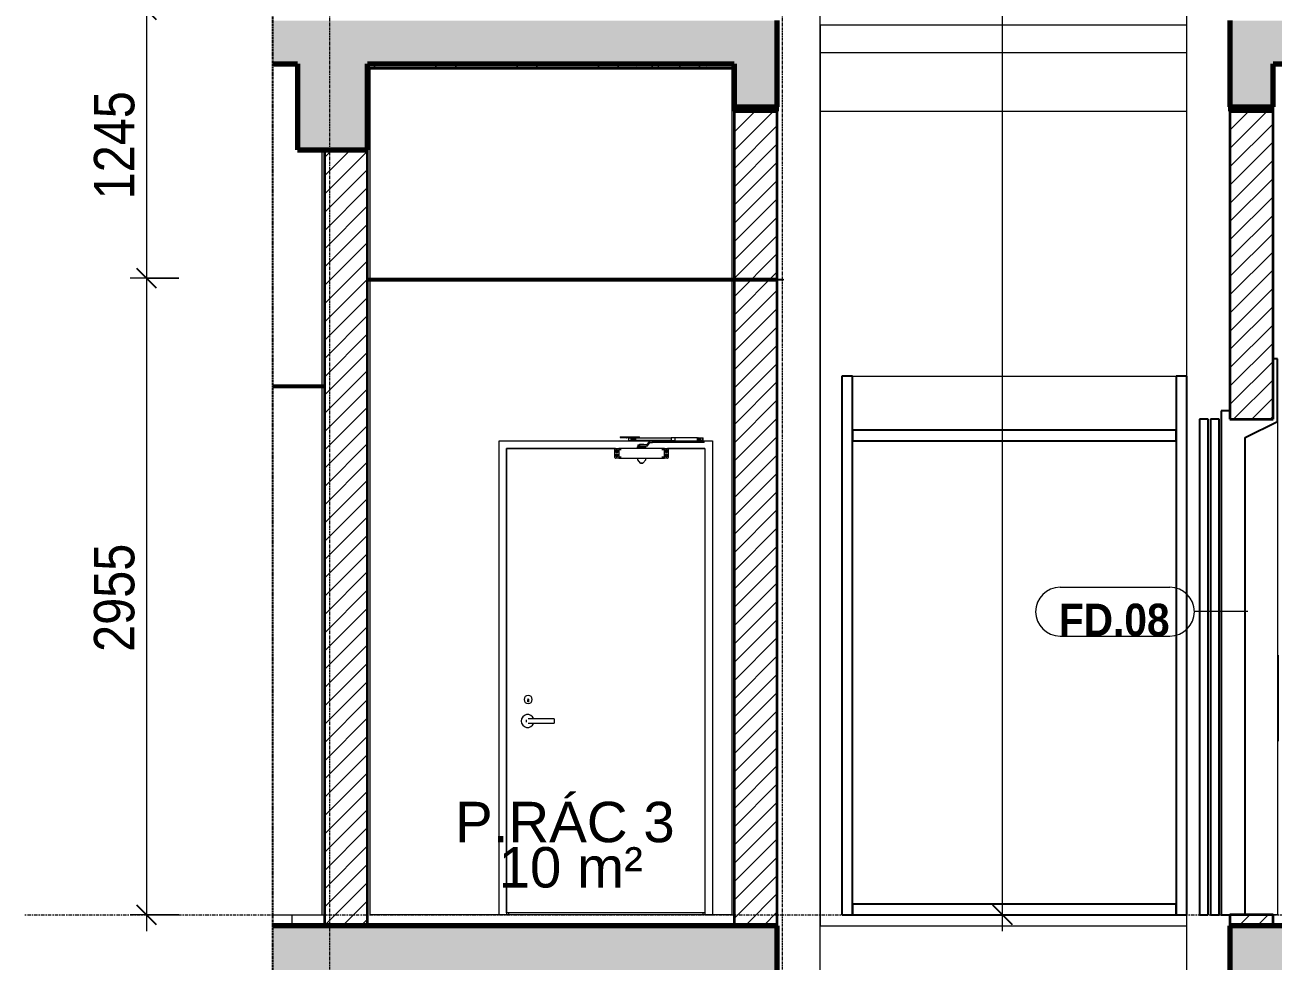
# Model space of a CAD drawing. Header units: millimetres. Extents: x -54951 to -22308, y -6558 to 34550.
# Drawn here: x -54951 to -49162, y -2214 to 2130 of the extents above; entities that cross this region are included whole.
import ezdxf

# ---------------------------------------------------------------- set-up
doc = ezdxf.new("R2010")
doc.units = ezdxf.units.MM
for name, pattern in [('Centre', [31.75, 6.35, -4.7625, 15.875, -4.7625]), ('Grid Line', [22.225, 12.7, -3.175, 3.175, -3.175]), ('Hidden', [7.14375, 4.7625, -2.38125])]:
    doc.linetypes.add(name, pattern=pattern)
for name, color, linetype, lineweight in [('0-1', 7, 'Continuous', 5), ('A-ANNO-DIMS', 211, 'Continuous', 9), ('A-ANNO-DIMS-75', 211, 'Continuous', 9), ('A-AREA-IDEN', 2, 'Continuous', 9), ('A-CLNG', 13, 'Continuous', 18), ('A-CLNG-2', 7, 'Continuous', 35), ('A-CLNG-PATT', 13, 'Continuous', 18), ('A-DETL-GENF', 92, 'Continuous', 18), ('A-DETL-GENF-1', 9, 'Continuous', 18), ('A-DETL-GENF-3', 92, 'Hidden', 25), ('A-DETL-WIDE', 214, 'Continuous', 70), ('A-DOOR', 31, 'Continuous', 18), ('A-DOOR-1', 31, 'Continuous', 25), ('A-DOOR-FRAM', 31, 'Continuous', 18), ('A-DOOR-IDEN', 31, 'Continuous', 9), ('A-FLOR-FNSH-1', 7, 'Continuous', 35), ('A-FLOR-LEVL-2', 51, 'Centre', 9), ('A-FLOR-PATT-1', 43, 'Continuous', 18), ('A-WALL', 113, 'Continuous', 18), ('A-WALL-1', 7, 'Continuous', 35), ('A-WALL-FNSH-1', 250, 'Continuous', 18), ('A-WALL-PATT', 111, 'Continuous', 18), ('S-BEAM-1', 253, 'Continuous', 5), ('S-BEAM-2', 10, 'Continuous', 50), ('S-BEAM-3', 250, 'Continuous', 18), ('S-COLS-1', 250, 'Continuous', 18), ('S-GRID-1', 1, 'Grid Line', 9)]:
    doc.layers.add(name, color=color, linetype=linetype, lineweight=lineweight)
doc.styles.add('Arial', font='arial.ttf', dxfattribs={"height": 187.5})
doc.styles.add('Arial_B', font='arialbd.ttf', dxfattribs={"width": 0.9, "height": 150})
doc.styles.add('UTM Avo', font='', dxfattribs={"width": 0.9, "height": 187.5})
doc.styles.get('UTM Avo').set_extended_font_data('UTM Avo')
doc.dimstyles.new('1_Dim_chi_tiet_2_5', dxfattribs={"dimscale": 304.8, "dimtxt": 187.368928, "dimasz": 0.295276, "dimexe": 0.246063, "dimexo": 0.0625, "dimgap": 0.024606, "dimtad": 1, "dimdec": 0, "dimrnd": 5, "dimzin": 0, "dimdsep": 46, "dimtxsty": 'UTM Avo', "dimblk1": 'OBLIQUE', "dimblk2": 'OBLIQUE', "dimsah": 1, "dimcen": 0.09, "dimdle": 0.246063, "dimazin": 0, "dimtfac": 1, "dimtdec": 4, "dimtix": 1, "dimtmove": 0, "dimatfit": 3, "dimfxl": 0.492126, "dimfxlon": 1, "dimtvp": 1, "dimtolj": 1, "dimtzin": 0, "dimarcsym": 2})
pattern_1 = [(50, (-48685.1, 15725), (546.553, -47.817), [57.15, -628.65]), (355, (-48685.1, 15725), (-105.728, 573.17), [45.72, -502.92]), (100.451, (-48639.57, 15721), (440.828, 525.35), [48.57, -534.27]), (46.184, (-48685.1, 15877.4), (813.237, -126.128), [85.725, -942.975]), (96.636, (-48617.35, 15866.9), (712.207, 742.283), [72.855, -801.405]), (351.184, (-48685.1, 15877.4), (712.215, 742.276), [68.58, -754.38]), (21, (-48608.9, 15839.3), (454.843, -306.796), [57.15, -628.65]), (326, (-48608.9, 15839.3), (185.406, 552.564), [45.72, -502.92]), (71.451, (-48571, 15813.73), (640.251, 245.764), [48.57, -534.27]), (37.5, (-48685.12, 15725), (9.2664, 253.665), [5.029, -491.795, 5.029, -505.511, -504.825]), (37.5, (-48685.12, 15725), (9.2664, 253.665), [-1007.364, 5.029, -499.796]), (7.5, (-48685.12, 15725), (200.4594, 300.5414), [5.029, -286.055, 5.029, -480.365, -192.405]), (7.5, (-48685.12, 15725), (200.4594, 300.5414), [-776.478, 5.029, -187.376]), (327.5, (-48855.04, 15725), (406.7728, -17.1864), [5.029, -185.471, 5.029, -589.331, -788.67]), (327.5, (-48855.04, 15725), (406.7728, -17.1864), [-784.86, 5.029, -783.641]), (317.5, (-48931.24, 15725), (444.388, 76.2803), [5.029, -242.621, 5.029, -389.687, -560.07]), (317.5, (-48931.24, 15725), (444.388, 76.2803), [-642.366, 5.029, -555.041]), (45, (-48685.12, 15725), (-188.5854, 188.5854), []), (45, (-48685.12, 16010.75), (-188.5854, 188.5854), [])]
pattern_2 = [(45, (-48685.12, 15725), (-42.4264, 42.4264), [])]
pattern_3 = [(0, (-48685.12, 15725), (609.6, 152.4), [25.146, -432.054, 25.146, -432.054, -2438.4]), (0, (-48685.12, 15725), (609.6, 152.4), [-914.4, 25.146, -889.254, 25.146, -432.054, -1066.8]), (0, (-48685.12, 15725), (609.6, 152.4), [-2286, 25.146, -279.654, 25.146, -736.854]), (120, (-48456.52, 15801.2), (-436.7823, 451.7291), [25.146, -432.054, 25.146, -2870.454]), (120, (-48456.52, 15801.2), (-436.7823, 451.7291), [-482.346, -432.054, 25.146, -889.254, -1524]), (120, (-48456.52, 15801.2), (-436.7823, 451.7291), [-1828.8, 25.146, -432.054, 25.146, -1041.654]), (120, (-48456.52, 15801.2), (-436.7823, 451.7291), [-2311.146, -279.654, 25.146, -736.854]), (240, (-48380.32, 16106), (-172.8177, -604.1291), [25.146, -432.054, 25.146, -432.054, -2438.4]), (240, (-48380.32, 16106), (-172.8177, -604.1291), [-914.4, 25.146, -889.254, 25.146, -432.054, -1066.8]), (240, (-48380.32, 16106), (-172.8177, -604.1291), [-2286, 25.146, -279.654, 25.146, -736.854])]

# ---------------------------------------------------------------- blocks, each defined once
blk = doc.blocks.new('NCV_TKTC_KET CAU_rvt-1-TKCS_THANG MÁY TM3 - MẶT CẮT')
at = {"layer": 'A-FLOR-PATT-1'}
h = blk.add_hatch(dxfattribs=at)
h.set_pattern_fill('FP_3', color=256, style=0, pattern_type=2)
h.set_pattern_definition(pattern_1)
h.paths.add_polyline_path([(-53296.8, 1930), (-51661.9, 1930), (-51661.9, 1950), (-53361.9, 1950), (-53361.9, 1930)])
h = blk.add_hatch(dxfattribs=at)
h.set_pattern_fill('FP_3', color=256, style=0, pattern_type=2)
h.set_pattern_definition(pattern_1)
h.paths.add_polyline_path([(-53296.8, 1930), (-51661.9, 1930), (-51661.9, 1950), (-53361.9, 1950), (-53361.9, 1930)])
at = {"layer": 'S-BEAM-1'}
for points in [[(-51461.9, 1730), (-51461.9, 1750), (-51661.9, 1750), (-51661.9, 1730)], [(-49161.9, 1730), (-49161.9, 1750), (-49361.9, 1750), (-49361.9, 1730)]]:
    blk.add_hatch(color=256, dxfattribs=at).paths.add_polyline_path(points)
at = {"layer": 'A-FLOR-FNSH-1'}
blk.add_line((-53361.9, 1930), (-51661.9, 1930), dxfattribs=at)
at = {"layer": 'S-BEAM-2'}
for p, q in [((-51661.9, 1750), (-51661.9, 1730)), ((-51461.9, 1730), (-51461.9, 1750)), ((-49361.9, 1750), (-49361.9, 1730)), ((-51661.9, 1730), (-51461.9, 1730)), ((-49361.9, 1730), (-49161.9, 1730))]:
    blk.add_line(p, q, dxfattribs=at)
at = {"layer": 'S-BEAM-3'}
for p, q in [((-51261.9, 2130), (-49561.9, 2130)), ((-51261.9, 2130), (-51261.9, 1730)), ((-49561.9, 1730), (-49561.9, 2130)), ((-51261.9, 1730), (-49561.9, 1730))]:
    blk.add_line(p, q, dxfattribs=at)
at = {"layer": 'S-COLS-1'}
for p, q in [((-51261.9, -2350), (-51261.9, 29350)), ((-49561.9, 500), (-49561.9, 2200)), ((-49561.9, -2350), (-49561.9, -2000))]:
    blk.add_line(p, q, dxfattribs=at)
blk = doc.blocks.new('Thang may HIEN - Dài x Rộng - 2000x2000-2402764-TKCS_THANG MÁY TM3 - MẶT CẮT')
at = {"layer": 'A-DOOR'}
for p, q in [((-51111.9, 500), (-49611.9, 500)), ((-49141.9, 290), (-49141.9, -2000)), ((-49137.9, -794.1), (-49141.9, -794.1)), ((-49137.9, -794.1), (-49137.9, -1194.1)), ((-49141.9, -1194.1), (-49137.9, -1194.1)), ((-49141.9, -2000), (-49161.9, -2000))]:
    blk.add_line(p, q, dxfattribs=at)
at = {"layer": 'A-DOOR-1'}
for p, q in [((-49161.9, 580), (-49161.9, 300)), ((-49141.9, 580), (-49161.9, 580)), ((-49141.9, 290), (-49141.9, 580)), ((-51111.9, 500), (-51161.9, 500)), ((-51161.9, 500), (-51161.9, -2000)), ((-51111.9, -2000), (-51111.9, 500)), ((-49561.9, 500), (-49611.9, 500)), ((-49611.9, 500), (-49611.9, -2000)), ((-49561.9, -2000), (-49561.9, 500)), ((-49462.3, 300), (-49502.3, 300)), ((-49502.3, 300), (-49502.3, -2000)), ((-49462.3, -2000), (-49462.3, 300)), ((-49412.3, 300), (-49452.3, 300)), ((-49452.3, 300), (-49452.3, -2000)), ((-49412.3, -2000), (-49412.3, 300)), ((-49361.9, 340), (-49401.9, 340)), ((-49401.9, 340), (-49401.9, -2000)), ((-49361.9, 300), (-49361.9, 340)), ((-49161.9, 300), (-49361.9, 300)), ((-49290.8, 215.6), (-49141.9, 290)), ((-49611.9, 250), (-51111.9, 250)), ((-51111.9, 250), (-51111.9, 200)), ((-49611.9, 200), (-49611.9, 250)), ((-51111.9, 200), (-49611.9, 200)), ((-49290.8, -2000), (-49290.8, 215.6)), ((-49611.9, -1950), (-51111.9, -1950)), ((-51111.9, -1950), (-51111.9, -2000)), ((-49611.9, -2000), (-49611.9, -1950)), ((-51161.9, -2000), (-51111.9, -2000)), ((-51111.9, -2000), (-49611.9, -2000)), ((-49611.9, -2000), (-49561.9, -2000)), ((-49502.3, -2000), (-49462.3, -2000)), ((-49452.3, -2000), (-49412.3, -2000)), ((-49401.9, -2000), (-49290.8, -2000))]:
    blk.add_line(p, q, dxfattribs=at)
blk = doc.blocks.new('FD_02 - FD_03 - FD_03-KY THUAT-900x2200mm-V5-TKCS_THANG MÁY TM3 - MẶT CẮT')
at = {"layer": 'A-DOOR'}
for p, q in [((-52190.8, 218.5), (-52190.8, 215.5)), ((-52190.8, 218.5), (-52190.3, 218.5)), ((-52190.8, 215.5), (-52190.3, 215.5)), ((-52190.3, 218.5), (-52171.1, 218.5)), ((-52190.3, 215.5), (-52171.1, 215.5)), ((-52171.1, 218.5), (-52170.8, 218.5)), ((-52171.1, 215.5), (-52170.8, 215.5)), ((-52170.7, 218.5), (-52165.5, 218.5)), ((-52170.7, 215.5), (-52165.5, 215.5)), ((-52165.5, 218.5), (-52164.4, 218.5)), ((-52165.5, 215.5), (-52164.4, 215.5)), ((-52164.4, 218.5), (-52147.9, 218.5)), ((-52164.4, 215.5), (-52147.9, 215.5)), ((-52160.8, 215.5), (-52160.8, 214.5)), ((-52158.8, 214.5), (-52160.8, 214.5)), ((-52160.8, 214.5), (-52158.8, 214.5)), ((-52152, 214.5), (-52158.8, 214.5)), ((-52152.3, 214.5), (-52152.3, 200.5)), ((-52152.2, 214.5), (-52152, 214.5)), ((-52152, 200.5), (-52152.3, 200.5)), ((-52152, 214.5), (-52140.5, 214.5)), ((-52140.5, 200.5), (-52152, 200.5)), ((-52151.8, 220.3), (-52151.8, 218.5)), ((-52150.8, 215.5), (-52150.8, 214.5)), ((-52147.9, 218.5), (-52143.6, 218.5)), ((-52147.9, 215.5), (-52143.6, 215.5)), ((-52145.8, 220.3), (-52145.8, 220.3)), ((-52145.8, 220.3), (-52145.8, 220.3)), ((-52143.6, 218.5), (-52127.1, 218.5)), ((-52143.6, 215.5), (-52127.1, 215.5)), ((-52140.8, 214.5), (-52140.8, 215.5)), ((-52140.5, 214.5), (-52134.8, 214.5)), ((-52140.5, 214.5), (-52140.5, 200.5)), ((-52134.8, 200.5), (-52140.5, 200.5)), ((-51953.8, 212.5), (-52140.2, 212.5)), ((-52140.2, 202.5), (-51953.8, 202.5)), ((-52139.8, 218.5), (-52139.8, 220.3)), ((-52139.3, 200.5), (-52139.3, 214.5)), ((-52132.8, 214.5), (-52134.8, 214.5)), ((-52130.8, 214.5), (-52132.8, 214.5)), ((-52132.8, 214.5), (-52130.8, 214.5)), ((-52130.8, 214.5), (-52130.8, 215.5)), ((-52128.6, 211.5), (-52121.7, 211.5)), ((-52121.7, 203.5), (-52128.6, 203.5)), ((-52127.1, 218.5), (-52126, 218.5)), ((-52127.1, 215.5), (-52126, 215.5)), ((-52126, 218.5), (-52120.8, 218.5)), ((-52126, 215.5), (-52120.8, 215.5)), ((-52121.7, 203.5), (-52121.7, 211.5)), ((-52120.7, 218.5), (-52120.4, 218.5)), ((-52120.7, 215.5), (-52120.4, 215.5)), ((-52120.4, 218.5), (-52101.2, 218.5)), ((-52120.4, 215.5), (-52101.2, 215.5)), ((-52108.6, 182), (-52108.6, 176)), ((-52108.6, 182), (-52100.1, 182)), ((-52100.1, 176), (-52108.6, 176)), ((-52101.2, 218.5), (-52100.8, 218.5)), ((-52101.2, 215.5), (-52100.8, 215.5)), ((-52101.2, 184), (-52093.8, 184)), ((-52101.2, 184), (-52101.2, 182)), ((-52101.2, 176), (-52101.2, 174)), ((-52097.5, 174), (-52101.2, 174)), ((-52100.8, 215.5), (-52100.8, 218.5)), ((-52069.7, 182), (-52100.1, 182)), ((-52100.1, 182), (-52100.1, 176)), ((-52100.1, 176), (-52069.7, 176)), ((-52100.1, 174), (-52100.1, 172)), ((-52093.8, 174), (-52097.5, 174)), ((-52093.8, 184), (-52083.8, 184)), ((-52093.8, 184), (-52093.8, 182)), ((-52093.8, 176), (-52093.8, 174)), ((-52088.8, 174), (-52093.8, 174)), ((-52083.8, 174), (-52088.8, 174)), ((-52083.8, 184), (-52081.1, 184)), ((-52083.8, 184), (-52083.8, 182)), ((-52083.8, 176), (-52083.8, 174)), ((-52082.4, 174), (-52083.8, 174)), ((-52082.4, 174), (-52083.3, 174)), ((-52083.3, 174), (-52082.4, 174)), ((-52081.1, 174), (-52082.4, 174)), ((-52082.1, 172), (-52082.1, 174)), ((-52081.1, 182), (-52081.1, 184)), ((-52081.1, 174), (-52081.1, 176)), ((-52059, 192.9), (-52064.8, 184.6)), ((-52059.9, 181.1), (-52054.1, 189.4)), ((-52049.2, 198), (-52049.2, 198)), ((-52040.8, 198), (-52049.2, 198)), ((-52049.2, 192), (-52040.8, 192)), ((-52040.8, 192), (-52040.8, 198)), ((-52040.8, 198), (-51805.3, 198)), ((-51805.3, 192), (-52040.8, 192)), ((-51936.4, 213.5), (-51953.8, 213.5)), ((-51953.8, 201.5), (-51936.4, 201.5)), ((-51831.7, 214.5), (-51936.4, 214.5)), ((-51936.4, 200.5), (-51831.7, 200.5)), ((-51830.9, 214), (-51824, 214)), ((-51830.9, 214), (-51830.9, 201)), ((-51830.9, 201.4), (-51830.9, 213.6)), ((-51830.9, 213.6), (-51830.9, 201.4)), ((-51824, 201), (-51830.9, 201)), ((-51824, 214), (-51816.9, 214)), ((-51816.9, 201), (-51824, 201)), ((-51818.3, 201), (-51818.3, 198)), ((-51817.1, 201.2), (-51817.1, 198)), ((-51816.9, 214), (-51804.8, 214)), ((-51816.9, 214), (-51816.9, 201)), ((-51804.8, 201), (-51816.9, 201)), ((-51808.5, 198), (-51808.5, 201)), ((-51807.3, 198), (-51807.3, 214)), ((-51805.3, 198), (-51800.8, 198)), ((-51805.3, 198), (-51805.3, 192)), ((-51800.8, 192), (-51805.3, 192)), ((-51804.8, 201), (-51804.8, 214)), ((-51800.8, 192), (-51800.8, 198)), ((-52212.1, 165), (-52716.9, 165)), ((-52716.9, -1990), (-52716.9, 165)), ((-52215.1, 123), (-52215.1, 162)), ((-52212.1, 165), (-52199.9, 165)), ((-52199.9, 120), (-52212.1, 120)), ((-52199.9, 165), (-52197.2, 165)), ((-52197.2, 120), (-52199.9, 120)), ((-51985.1, 165), (-52197.1, 165)), ((-52197.1, 165), (-52197.1, 164.7)), ((-52197.1, 164.7), (-52197.1, 156.1)), ((-52185.1, 159), (-52197.1, 159)), ((-52197.1, 156.1), (-52197.1, 154.3)), ((-52197.1, 154.3), (-52197.1, 130.7)), ((-52197.1, 130.7), (-52197.1, 128.9)), ((-52197.1, 128.9), (-52197.1, 120.3)), ((-52197.1, 126), (-52185.1, 126)), ((-52197.1, 120.3), (-52197.1, 120)), ((-52197.1, 120), (-51985.1, 120)), ((-52110.7, 172), (-52110.7, 165)), ((-52110.7, 172), (-52110, 172)), ((-52110.6, 120), (-52110.6, 112.4)), ((-52110, 172), (-52071.6, 172)), ((-52071.6, 165), (-52071.6, 172)), ((-52071.6, 112.4), (-52071.6, 120)), ((-51985.1, 159), (-51997.1, 159)), ((-51997.1, 126), (-51985.1, 126)), ((-51985.1, 164.7), (-51985.1, 165)), ((-51985.1, 156.1), (-51985.1, 164.7)), ((-51985.1, 154.3), (-51985.1, 156.1)), ((-51985.1, 130.7), (-51985.1, 154.3)), ((-51985.1, 128.9), (-51985.1, 130.7)), ((-51985.1, 120.3), (-51985.1, 128.9)), ((-51985.1, 120), (-51985.1, 120.3)), ((-51985, 165), (-51982.4, 165)), ((-51982.4, 120), (-51985, 120)), ((-51982.4, 165), (-51970.1, 165)), ((-51970.1, 120), (-51982.4, 120)), ((-51796.9, 165), (-51970.1, 165)), ((-51967.1, 162), (-51967.1, 123)), ((-51796.9, 165), (-51796.9, -1990)), ((-52110.4, 111.7), (-52097.4, 96.3)), ((-52091.1, 96), (-52091.1, 96)), ((-52091.1, 96), (-52091.1, 96)), ((-52084.9, 96.3), (-52071.9, 111.7)), ((-52617.9, -1011.7), (-52617.9, -1002.3)), ((-52616, -1011.7), (-52617.9, -1011.7)), ((-52616, -1002.3), (-52616, -1011.7)), ((-52496.9, -1090), (-52601.9, -1090)), ((-52496.9, -1090), (-52496.9, -1100)), ((-52601.9, -1110), (-52496.9, -1110)), ((-52496.9, -1100), (-52496.9, -1110)), ((-51796.9, -1990), (-52716.9, -1990))]:
    blk.add_line(p, q, dxfattribs=at)
at = {"layer": 'A-DOOR', "flags": 128}
for points in [[(-52121.7, 211.5), (-52120.7, 211), (-52119.9, 210.4), (-52119.3, 209.7), (-52118.8, 209), (-52118.5, 208.3), (-52118.4, 207.5)], [(-52118.4, 207.5), (-52118.5, 206.7), (-52118.8, 206), (-52119.3, 205.3), (-52119.9, 204.6), (-52120.7, 204), (-52121.7, 203.5)], [(-52212.1, 165), (-52212.8, 164.9), (-52213.4, 164.7), (-52214, 164.3), (-52214.5, 163.9), (-52214.8, 163.3), (-52215.1, 162.7), (-52215.1, 162)], [(-52215.1, 123), (-52215.1, 122.3), (-52214.8, 121.7), (-52214.5, 121.1), (-52214, 120.7), (-52213.4, 120.3), (-52212.8, 120.1), (-52212.1, 120)], [(-51967.1, 162), (-51967.2, 162.7), (-51967.4, 163.3), (-51967.8, 163.9), (-51968.3, 164.3), (-51968.8, 164.7), (-51969.5, 164.9), (-51970.1, 165)], [(-51970.1, 120), (-51969.5, 120.1), (-51968.8, 120.3), (-51968.3, 120.7), (-51967.8, 121.1), (-51967.4, 121.7), (-51967.2, 122.3), (-51967.1, 123)], [(-52110.4, 111.7), (-52110.4, 111.7), (-52110.4, 111.8), (-52110.4, 111.8), (-52110.5, 111.8), (-52110.5, 111.9), (-52110.5, 111.9), (-52110.5, 112), (-52110.5, 112), (-52110.6, 112), (-52110.6, 112.1), (-52110.6, 112.1), (-52110.6, 112.2), (-52110.6, 112.2), (-52110.6, 112.3), (-52110.6, 112.3), (-52110.6, 112.3), (-52110.6, 112.4), (-52110.6, 112.4)], [(-52096.7, 96), (-52096.7, 96), (-52096.8, 96), (-52096.8, 96), (-52096.8, 96), (-52096.9, 96), (-52096.9, 96), (-52097, 96), (-52097, 96), (-52097, 96.1), (-52097.1, 96.1), (-52097.1, 96.1), (-52097.1, 96.1), (-52097.2, 96.1), (-52097.2, 96.1), (-52097.2, 96.2), (-52097.2, 96.2), (-52097.3, 96.2), (-52097.3, 96.2), (-52097.3, 96.3), (-52097.4, 96.3), (-52097.4, 96.3), (-52097.4, 96.3)], [(-52091.1, 96), (-52091.3, 96), (-52091.6, 96), (-52091.8, 96), (-52092, 96), (-52092.2, 96), (-52092.5, 96), (-52092.7, 96), (-52092.9, 96), (-52093.1, 96), (-52093.3, 96), (-52093.5, 96), (-52093.7, 96), (-52093.9, 96), (-52094.1, 96), (-52094.3, 96), (-52094.5, 96), (-52094.6, 96), (-52094.8, 96), (-52095, 96), (-52095.1, 96), (-52095.3, 96), (-52095.4, 96), (-52095.6, 96), (-52095.7, 96), (-52095.8, 96), (-52095.9, 96), (-52096, 96), (-52096.1, 96), (-52096.2, 96), (-52096.3, 96), (-52096.4, 96), (-52096.5, 96), (-52096.5, 96), (-52096.6, 96), (-52096.6, 96), (-52096.7, 96), (-52096.7, 96), (-52096.7, 96), (-52096.7, 96)], [(-52096.7, 96), (-52096.7, 96), (-52096.7, 96), (-52096.7, 96), (-52096.6, 96), (-52096.6, 96), (-52096.5, 96), (-52096.5, 96), (-52096.4, 96), (-52096.3, 96), (-52096.3, 96), (-52096.2, 96), (-52096.1, 96), (-52096, 96), (-52095.8, 96), (-52095.7, 96), (-52095.6, 96), (-52095.5, 96), (-52095.3, 96), (-52095.2, 96), (-52095, 96), (-52094.8, 96), (-52094.7, 96), (-52094.5, 96), (-52094.3, 96), (-52094.1, 96), (-52093.9, 96), (-52093.8, 96), (-52093.6, 96), (-52093.4, 96), (-52093.1, 96), (-52092.9, 96), (-52092.7, 96), (-52092.5, 96), (-52092.3, 96), (-52092.1, 96), (-52091.9, 96), (-52091.6, 96), (-52091.4, 96), (-52091.2, 96), (-52091.1, 96)], [(-52091.1, 96), (-52090.9, 96), (-52090.7, 96), (-52090.5, 96), (-52090.2, 96), (-52090, 96), (-52089.8, 96), (-52089.6, 96), (-52089.4, 96), (-52089.2, 96), (-52089, 96), (-52088.8, 96), (-52088.6, 96), (-52088.4, 96), (-52088.2, 96), (-52088, 96), (-52087.8, 96), (-52087.6, 96), (-52087.5, 96), (-52087.3, 96), (-52087.1, 96), (-52087, 96), (-52086.8, 96), (-52086.7, 96), (-52086.6, 96), (-52086.4, 96), (-52086.3, 96), (-52086.2, 96), (-52086.1, 96), (-52086, 96), (-52085.9, 96), (-52085.9, 96), (-52085.8, 96), (-52085.7, 96), (-52085.7, 96), (-52085.6, 96), (-52085.6, 96), (-52085.6, 96), (-52085.6, 96), (-52085.6, 96)], [(-52085.6, 96), (-52085.6, 96), (-52085.6, 96), (-52085.6, 96), (-52085.6, 96), (-52085.7, 96), (-52085.7, 96), (-52085.8, 96), (-52085.8, 96), (-52085.9, 96), (-52086, 96), (-52086.1, 96), (-52086.2, 96), (-52086.3, 96), (-52086.4, 96), (-52086.5, 96), (-52086.7, 96), (-52086.8, 96), (-52086.9, 96), (-52087.1, 96), (-52087.2, 96), (-52087.4, 96), (-52087.6, 96), (-52087.7, 96), (-52087.9, 96), (-52088.1, 96), (-52088.3, 96), (-52088.5, 96), (-52088.7, 96), (-52088.9, 96), (-52089.1, 96), (-52089.3, 96), (-52089.5, 96), (-52089.7, 96), (-52090, 96), (-52090.2, 96), (-52090.4, 96), (-52090.6, 96), (-52090.8, 96), (-52091.1, 96), (-52091.1, 96)], [(-52084.9, 96.3), (-52084.9, 96.3), (-52084.9, 96.3), (-52084.9, 96.2), (-52085, 96.2), (-52085, 96.2), (-52085, 96.2), (-52085, 96.2), (-52085.1, 96.1), (-52085.1, 96.1), (-52085.1, 96.1), (-52085.2, 96.1), (-52085.2, 96.1), (-52085.2, 96.1), (-52085.3, 96), (-52085.3, 96), (-52085.3, 96), (-52085.4, 96), (-52085.4, 96), (-52085.5, 96), (-52085.5, 96), (-52085.5, 96), (-52085.6, 96)], [(-52071.6, 112.4), (-52071.6, 112.4), (-52071.6, 112.3), (-52071.6, 112.3), (-52071.6, 112.2), (-52071.6, 112.2), (-52071.7, 112.1), (-52071.7, 112.1), (-52071.7, 112.1), (-52071.7, 112), (-52071.7, 112), (-52071.7, 111.9), (-52071.8, 111.9), (-52071.8, 111.9), (-52071.8, 111.8), (-52071.8, 111.8), (-52071.8, 111.7), (-52071.9, 111.7), (-52071.9, 111.7)], [(-52601.9, -1090), (-52602.5, -1090), (-52603.1, -1090), (-52603.7, -1090), (-52604.3, -1090), (-52604.9, -1090), (-52605.5, -1090), (-52606.1, -1090), (-52606.7, -1090), (-52607.2, -1090), (-52607.8, -1090), (-52608.3, -1090), (-52608.9, -1090), (-52609.4, -1090), (-52609.9, -1090), (-52610.4, -1090), (-52610.9, -1090), (-52611.4, -1090), (-52611.8, -1090), (-52612.3, -1090), (-52612.7, -1090), (-52613.1, -1090), (-52613.5, -1090), (-52613.9, -1090), (-52614.2, -1090), (-52614.6, -1090), (-52614.9, -1090), (-52615.2, -1090), (-52615.4, -1090), (-52615.7, -1090), (-52615.9, -1090), (-52616.1, -1090), (-52616.3, -1090), (-52616.5, -1090), (-52616.6, -1090), (-52616.7, -1090), (-52616.8, -1090), (-52616.9, -1090), (-52616.9, -1090), (-52616.9, -1090)], [(-52616.9, -1110), (-52616.9, -1110), (-52616.9, -1110), (-52616.8, -1110), (-52616.7, -1110), (-52616.6, -1110), (-52616.5, -1110), (-52616.4, -1110), (-52616.2, -1110), (-52616, -1110), (-52615.8, -1110), (-52615.5, -1110), (-52615.2, -1110), (-52615, -1110), (-52614.6, -1110), (-52614.3, -1110), (-52614, -1110), (-52613.6, -1110), (-52613.2, -1110), (-52612.8, -1110), (-52612.4, -1110), (-52611.9, -1110), (-52611.5, -1110), (-52611, -1110), (-52610.5, -1110), (-52610, -1110), (-52609.5, -1110), (-52609, -1110), (-52608.5, -1110), (-52607.9, -1110), (-52607.4, -1110), (-52606.8, -1110), (-52606.2, -1110), (-52605.7, -1110), (-52605.1, -1110), (-52604.5, -1110), (-52603.9, -1110), (-52603.3, -1110), (-52602.7, -1110), (-52602.1, -1110), (-52601.9, -1110)]]:
    blk.add_lwpolyline(points, dxfattribs=at)
at = {"layer": 'A-DOOR'}
for centre, radius, start, end in [((-52206.1, 152), 3.5, 0, 180), ((-52206.1, 152), 3.5, 180, 0), ((-52206.1, 133), 3.5, 0, 180), ((-52206.1, 133), 3.5, 180, 0), ((-51976.1, 152), 3.5, 0, 180), ((-51976.1, 152), 3.5, 180, 0), ((-51976.1, 133), 3.5, 0, 180), ((-51976.1, 133), 3.5, 180, 0), ((-52616.9, -1000), 19, 360, 180), ((-52616.9, -1000), 19, 180, 360), ((-52616.9, -1000), 2.5, 292.99178, 246.57936), ((-52619.4, -1100), 30, 19.63434, 180), ((-52616.9, -1100), 10, 150, 180), ((-52619.4, -1100), 30, 180, 340.43675), ((-52616.9, -1100), 10, 180, 210)]:
    blk.add_arc(centre, radius, start, end, dxfattribs=at)
for centre, major_axis, ratio, start_param, end_param in [((-52132.6, 207.5), (0, 2.5), 0.965835, 4.712389, 7.853982), ((-52132.6, 207.5), (0, 2.5), 0.965835, 1.570796, 4.712389), ((-52134.8, 207.5), (0, 7), 0.965835, 4.712389, 6.283185), ((-52134.8, 207.5), (0, 7), 0.965835, 3.141593, 4.712389), ((-52133.1, 207.5), (0, 2.5), 0.965835, 0.261799, 0.523599), ((-52133.1, 207.5), (0, 2.5), 0.965835, 0.261799, 0.523599), ((-52133.1, 207.5), (0, 2.5), 0.965835, 2.617994, 2.879793), ((-52133.1, 207.5), (0, 2.5), 0.965835, 2.617994, 2.879793), ((-52135.2, 207.5), (0, 2.5), 0.965835, 4.712389, 5.759587), ((-52135.2, 207.5), (0, 2.5), 0.965835, 3.665191, 4.712389), ((-52134.7, 207.5), (0, 2.5), 0.965835, 4.712389, 5.759587), ((-52134.7, 207.5), (0, 2.5), 0.965835, 4.712389, 5.759587), ((-52134.7, 207.5), (0, 2.5), 0.965835, 3.665191, 4.712389), ((-52134.7, 207.5), (0, 2.5), 0.965835, 3.665191, 4.712389), ((-52133.1, 207.5), (0, 2.5), 0.965835, 4.712389, 6.283185), ((-52133.1, 207.5), (0, 2.5), 0.965835, 4.712389, 6.283185), ((-52133.1, 207.5), (0, 2.5), 0.965835, 3.141593, 4.712389), ((-52133.1, 207.5), (0, 2.5), 0.965835, 3.141593, 4.712389), ((-52069.7, 188), (0, 6), 1, 3.141593, 4.101524), ((-52069.7, 188), (0, 12), 1, 3.141593, 4.101524), ((-52049.2, 186), (0, 12), 1, 0, 0.959931), ((-52049.2, 186), (0, 6), 1, 0, 0.959931), ((-51953.8, 207.5), (0, 6), 0.259156, 4.712389, 6.806784), ((-51953.8, 207.5), (0, 6), 0.259156, 2.617994, 4.712389), ((-51953.8, 207.5), (0, 5), 0.259156, 4.712389, 6.283185), ((-51953.8, 207.5), (0, 5), 0.259156, 3.141593, 4.712389), ((-51936.4, 207.5), (0, 7), 0.259156, 4.712389, 6.806784), ((-51936.4, 207.5), (0, 7), 0.259156, 2.617994, 4.712389), ((-51936.4, 207.5), (0, 6), 0.259156, 4.712389, 6.283185), ((-51936.4, 207.5), (0, 6), 0.259156, 3.141593, 4.712389), ((-51831.7, 207.5), (0, 7), 0.259156, 5.776005, 6.283185), ((-51831.7, 207.5), (0, 7), 0.259156, 3.141593, 3.648773), ((-51822.7, 207.5), (0, 6.79), 0.965835, 0.291061, 1.570796), ((-51822.7, 207.5), (0, 6.79), 0.965835, 1.570796, 2.850532), ((-51822.2, 207.5), (0, 6.79), 0.965835, 0.291061, 1.570796), ((-51822.2, 207.5), (0, 6.79), 0.965835, 1.570796, 2.850532), ((-51823.3, 207.5), (0, 2.5), 0.965835, 1.308997, 1.570796), ((-51823.4, 207.5), (0, 2.5), 0.965835, 1.308997, 1.570796), ((-51823.3, 207.5), (0, 2.5), 0.965835, 1.570796, 1.832596), ((-51823.4, 207.5), (0, 2.5), 0.965835, 1.570796, 1.832596), ((-51822.8, 207.5), (0, 2.5), 0.965835, 4.712389, 7.853982), ((-51822.8, 207.5), (0, 2.5), 0.965835, 1.570796, 4.712389), ((-51825.7, 207.5), (0, 2.5), 0.965835, 4.712389, 5.759587), ((-51825.7, 207.5), (0, 2.5), 0.965835, 3.665191, 4.712389), ((-51825.2, 207.5), (0, 2.5), 0.965835, 4.712389, 5.759587), ((-51825.1, 207.5), (0, 2.5), 0.965835, 4.712389, 5.759587), ((-51825.2, 207.5), (0, 2.5), 0.965835, 3.665191, 4.712389), ((-51825.1, 207.5), (0, 2.5), 0.965835, 3.665191, 4.712389), ((-51823.4, 207.5), (0, 2.5), 0.965835, 4.712389, 6.283185), ((-51823.4, 207.5), (0, 2.5), 0.965835, 3.141593, 4.712389), ((-51823.3, 207.5), (0, 2.5), 0.965835, 4.712389, 6.283185), ((-51823.3, 207.5), (0, 2.5), 0.965835, 3.141593, 4.712389)]:
    blk.add_ellipse(centre, major_axis=major_axis, ratio=ratio, start_param=start_param, end_param=end_param, dxfattribs=at)
for points, knots in [([(-51832, 207.5), (-51832, 207.8), (-51831.9, 208.2), (-51831.9, 208.7), (-51831.9, 209), (-51831.8, 209.4), (-51831.7, 209.8), (-51831.7, 210), (-51831.6, 210.3), (-51831.6, 210.4), (-51831.5, 210.6), (-51831.5, 210.8), (-51831.4, 211.1), (-51831.3, 211.3), (-51831.3, 211.5), (-51831.2, 211.7), (-51831.2, 211.8), (-51831.1, 212), (-51831.1, 212.3), (-51831, 212.5), (-51830.9, 212.8), (-51830.9, 213.2), (-51830.9, 213.5), (-51830.9, 213.6)], [0, 0, 0, 0, 0.1, 0.15, 0.2, 0.25, 0.3, 0.35, 0.375, 0.4, 0.425, 0.45, 0.5, 0.55, 0.575, 0.6, 0.625, 0.65, 0.7, 0.75, 0.8, 0.9, 1, 1, 1, 1]), ([(-51830.9, 201.4), (-51830.9, 201.5), (-51830.9, 201.8), (-51830.9, 202.2), (-51831, 202.5), (-51831.1, 202.7), (-51831.1, 203), (-51831.2, 203.2), (-51831.2, 203.3), (-51831.3, 203.5), (-51831.3, 203.7), (-51831.4, 203.9), (-51831.5, 204.2), (-51831.5, 204.4), (-51831.6, 204.6), (-51831.6, 204.7), (-51831.7, 205), (-51831.7, 205.2), (-51831.8, 205.6), (-51831.9, 206), (-51831.9, 206.3), (-51831.9, 206.8), (-51832, 207.2), (-51832, 207.5)], [0, 0, 0, 0, 0.1, 0.2, 0.25, 0.3, 0.35, 0.375, 0.4, 0.425, 0.45, 0.5, 0.55, 0.575, 0.6, 0.625, 0.65, 0.7, 0.75, 0.8, 0.85, 0.9, 1, 1, 1, 1]), ([(-52212.5, 152), (-52212.5, 153.2), (-52212, 155), (-52210.5, 156.9), (-52209, 157.9), (-52207.3, 158.5), (-52205.5, 158.7), (-52203.8, 158.4), (-52202.1, 157.6), (-52200.8, 156.4), (-52200.1, 155.4), (-52199.9, 154.9)], [0, 0, 0, 0, 0.2, 0.3, 0.4, 0.5, 0.6, 0.7, 0.8, 0.9, 1, 1, 1, 1]), ([(-52199.9, 149.1), (-52200.4, 148), (-52201.6, 146.7), (-52203.8, 145.6), (-52205.5, 145.3), (-52207.3, 145.5), (-52209, 146.1), (-52210.5, 147.1), (-52211.6, 148.5), (-52212.3, 150.2), (-52212.5, 151.4), (-52212.5, 152)], [0, 0, 0, 0, 0.2, 0.3, 0.4, 0.5, 0.6, 0.7, 0.8, 0.9, 1, 1, 1, 1]), ([(-52212.5, 133), (-52212.5, 134.2), (-52212, 136), (-52210.5, 137.9), (-52209, 138.9), (-52207.3, 139.5), (-52205.5, 139.7), (-52203.8, 139.4), (-52202.1, 138.6), (-52200.8, 137.4), (-52200.1, 136.4), (-52199.9, 135.9)], [0, 0, 0, 0, 0.2, 0.3, 0.4, 0.5, 0.6, 0.7, 0.8, 0.9, 1, 1, 1, 1]), ([(-52199.9, 130.1), (-52200.4, 129), (-52201.6, 127.7), (-52203.8, 126.6), (-52205.5, 126.3), (-52207.3, 126.5), (-52209, 127.1), (-52210.5, 128.1), (-52211.6, 129.5), (-52212.3, 131.2), (-52212.5, 132.4), (-52212.5, 133)], [0, 0, 0, 0, 0.2, 0.3, 0.4, 0.5, 0.6, 0.7, 0.8, 0.9, 1, 1, 1, 1]), ([(-51982.4, 154.9), (-51981.9, 156), (-51980.7, 157.3), (-51978.5, 158.4), (-51976.7, 158.7), (-51974.9, 158.5), (-51973.2, 157.9), (-51971.8, 156.9), (-51970.6, 155.5), (-51969.9, 153.8), (-51969.8, 152.6), (-51969.8, 152)], [0, 0, 0, 0, 0.2, 0.3, 0.4, 0.5, 0.6, 0.7, 0.8, 0.9, 1, 1, 1, 1]), ([(-51969.8, 152), (-51969.8, 150.8), (-51970.3, 149), (-51971.8, 147.1), (-51973.2, 146.1), (-51974.9, 145.5), (-51976.7, 145.3), (-51978.5, 145.6), (-51980.1, 146.4), (-51981.5, 147.6), (-51982.1, 148.6), (-51982.4, 149.1)], [0, 0, 0, 0, 0.2, 0.3, 0.4, 0.5, 0.6, 0.7, 0.8, 0.9, 1, 1, 1, 1]), ([(-51982.4, 135.9), (-51981.9, 137), (-51980.7, 138.3), (-51978.5, 139.4), (-51976.7, 139.7), (-51974.9, 139.5), (-51973.2, 138.9), (-51971.8, 137.9), (-51970.6, 136.5), (-51969.9, 134.8), (-51969.8, 133.6), (-51969.8, 133)], [0, 0, 0, 0, 0.2, 0.3, 0.4, 0.5, 0.6, 0.7, 0.8, 0.9, 1, 1, 1, 1]), ([(-51969.8, 133), (-51969.8, 131.8), (-51970.3, 130), (-51971.8, 128.1), (-51973.2, 127.1), (-51974.9, 126.5), (-51976.7, 126.3), (-51978.5, 126.6), (-51980.1, 127.4), (-51981.5, 128.6), (-51982.1, 129.6), (-51982.4, 130.1)], [0, 0, 0, 0, 0.2, 0.3, 0.4, 0.5, 0.6, 0.7, 0.8, 0.9, 1, 1, 1, 1])]:
    blk.add_open_spline(points, degree=3, knots=knots, dxfattribs=at)
for points in [[(-52199.9, 154.9), (-52199.6, 154.4), (-52199.3, 153.5), (-52199.2, 152.5), (-52199.2, 152)], [(-52199.2, 152), (-52199.2, 151.5), (-52199.3, 150.5), (-52199.6, 149.6), (-52199.9, 149.1)], [(-52199.9, 135.9), (-52199.6, 135.4), (-52199.3, 134.5), (-52199.2, 133.5), (-52199.2, 133)], [(-52199.2, 133), (-52199.2, 132.5), (-52199.3, 131.5), (-52199.6, 130.6), (-52199.9, 130.1)], [(-51983.1, 152), (-51983.1, 152.5), (-51983, 153.5), (-51982.6, 154.4), (-51982.4, 154.9)], [(-51982.4, 149.1), (-51982.6, 149.6), (-51983, 150.5), (-51983.1, 151.5), (-51983.1, 152)], [(-51983.1, 133), (-51983.1, 133.5), (-51983, 134.5), (-51982.6, 135.4), (-51982.4, 135.9)], [(-51982.4, 130.1), (-51982.6, 130.6), (-51983, 131.5), (-51983.1, 132.5), (-51983.1, 133)]]:
    blk.add_open_spline(points, degree=3, dxfattribs=at)
at = {"layer": 'A-DOOR-FRAM'}
for p, q in [((-52716.9, 165), (-52716.9, -2000)), ((-52716.9, 165), (-52212.1, 165)), ((-51970.1, 165), (-51796.9, 165)), ((-51796.9, 165), (-51796.9, -2000)), ((-52716.9, -2000), (-52751.9, -2000)), ((-52706.9, -2000), (-52706.9, -1990)), ((-51806.9, -1990), (-51806.9, -2000)), ((-51796.9, -2000), (-51761.9, -2000))]:
    blk.add_line(p, q, dxfattribs=at)
blk = doc.blocks.new('BORDER VIEW - BORDER VIEW-3767922-TKCS_THANG MÁY TM3 - MẶT CẮT')
at = {"layer": 'A-DETL-GENF-3'}
blk.add_line((-53801.9, -4350), (-53801.9, 33879.3), dxfattribs=at)
blk = doc.blocks.new('STN_Door Tag - STN_Door Tag-1788670-TKCS_THANG MÁY TM3 - MẶT CẮT')
at = {"layer": 'A-DOOR-IDEN'}
for p, q in [((-46635.1, 30822.2), (-46125.1, 30822.2)), ((-46635.1, 30595.8), (-46125.1, 30595.8))]:
    blk.add_line(p, q, dxfattribs=at)
for centre, start, end in [((-46635.1, 30709), 90, 270), ((-46125.1, 30709), 270, 90)]:
    blk.add_arc(centre, 113.2, start, end, dxfattribs=at)
blk = doc.blocks.new('DIMBLOCK14-TKCS_THANG MÁY TM3 - MẶT CẮT')
at = {"layer": 'A-ANNO-DIMS-75'}
for p, q in [((-50567.4, 26000), (-50342.4, 26000)), ((-50417.4, 26000), (-50567.4, 26000)), ((-50417.4, -2075), (-50417.4, 26000)), ((-50567.4, -2000), (-50342.4, -2000)), ((-50417.4, -2000), (-50567.4, -2000))]:
    blk.add_line(p, q, dxfattribs=at)
at = {"layer": 'A-ANNO-DIMS-75', "lineweight": 25}
for p, q in [((-50417.4, 26000), (-50462.4, 26045)), ((-50417.4, 26000), (-50372.4, 25955)), ((-50417.4, -2000), (-50462.4, -1955)), ((-50417.4, -2000), (-50372.4, -2045))]:
    blk.add_line(p, q, dxfattribs=at)
at = {"layer": 'A-ANNO-DIMS-75', "color": 0, "char_height": 187.5, "attachment_point": 1, "rotation": 90, "line_spacing_factor": 1.110334, "style": 'UTM Avo'}
for s, insert, width in [('HÀNH TRÌNH THANG MÁY', (-50299, 10619), 3314.348), ('28000', (-50661, 11679), 770.294)]:
    blk.add_mtext(s, dxfattribs=dict(at, insert=insert, width=width))
blk = doc.blocks.new('_Oblique')
at = {"color": 0, "linetype": 'ByBlock', "lineweight": -2}
blk.add_line((-0.5, -0.5), (0.5, 0.5), dxfattribs=at)
blk = doc.blocks.new('DIMBLOCK29-TKCS_THANG MÁY TM3 - MẶT CẮT')
at = {"layer": 'A-ANNO-DIMS-75'}
for p, q in [((-54237.6, 2200), (-54462.6, 2200)), ((-54387.6, 2200), (-54387.6, 955)), ((-54387.6, 2200), (-54237.6, 2200)), ((-54237.6, 955), (-54462.6, 955)), ((-54387.6, 955), (-54237.6, 955))]:
    blk.add_line(p, q, dxfattribs=at)
at = {"layer": 'A-ANNO-DIMS-75', "lineweight": 25}
for p, q in [((-54387.6, 2200), (-54432.6, 2245)), ((-54387.6, 2200), (-54342.6, 2155)), ((-54387.6, 955), (-54432.6, 1000)), ((-54387.6, 955), (-54342.6, 910))]:
    blk.add_line(p, q, dxfattribs=at)
at = {"layer": 'A-ANNO-DIMS-75', "color": 0, "insert": (-54631.2, 1320.7), "char_height": 187.5, "width": 616.236, "attachment_point": 1, "rotation": 90, "line_spacing_factor": 1.110334, "style": 'UTM Avo'}
blk.add_mtext('1245', dxfattribs=at)
blk = doc.blocks.new('DIMBLOCK30-TKCS_THANG MÁY TM3 - MẶT CẮT')
at = {"layer": 'A-ANNO-DIMS-75', "lineweight": 25}
for p, q in [((-54387.6, 955), (-54432.6, 1000)), ((-54387.6, 955), (-54342.6, 910)), ((-54387.6, -2000), (-54432.6, -1955)), ((-54387.6, -2000), (-54342.6, -2045))]:
    blk.add_line(p, q, dxfattribs=at)
at = {"layer": 'A-ANNO-DIMS-75'}
for p, q in [((-54237.6, 955), (-54462.6, 955)), ((-54387.6, 955), (-54387.6, -2075)), ((-54387.6, 955), (-54237.6, 955)), ((-54237.6, -2000), (-54462.6, -2000)), ((-54387.6, -2000), (-54237.6, -2000))]:
    blk.add_line(p, q, dxfattribs=at)
at = {"layer": 'A-ANNO-DIMS-75', "color": 0, "insert": (-54631.2, -779.3), "char_height": 187.5, "width": 616.236, "attachment_point": 1, "rotation": 90, "line_spacing_factor": 1.110334, "style": 'UTM Avo'}
blk.add_mtext('2955', dxfattribs=at)

msp = doc.modelspace()

# ---------------------------------------------------------------- hatches: boundary and pattern name
at = {"layer": 'A-CLNG-PATT'}
h = msp.add_hatch(dxfattribs=at)
h.set_pattern_fill('FP_11', color=256, style=0, pattern_type=2)
h.set_pattern_definition(pattern_3)
h.paths.add_polyline_path([(-53361.9, 945), (-51461.9, 945), (-51461.9, 950), (-53361.9, 950)])
h = msp.add_hatch(dxfattribs=at)
h.set_pattern_fill('FP_11', color=256, style=0, pattern_type=2)
h.set_pattern_definition(pattern_3)
h.paths.add_polyline_path([(-53561.9, 450), (-53561.9, 455), (-53801.9, 455), (-53801.9, 450)])
at = {"layer": 'A-DETL-GENF-1'}
h = msp.add_hatch(dxfattribs=at)
h.set_pattern_fill('FP_3', color=256, style=0, pattern_type=2)
h.set_pattern_definition(pattern_1)
h.paths.add_polyline_path([(-51661.9, -3850), (-51461.9, -3850), (-51461.9, -2050), (-53801.9, -2050), (-53801.9, -2350), (-53733.3, -2350), (-53733.3, -2750), (-53336.9, -2750), (-53336.9, -2350), (-51661.9, -2350)])
h.paths.add_polyline_path([(-49161.9, -3850), (-49161.9, -2350), (-44536.9, -2350), (-44536.9, -2750), (-44136.9, -2750), (-44136.9, -2350), (-43873.9, -2350), (-43873.9, -2050), (-49361.9, -2050), (-49361.9, -3850)])
h.paths.add_polyline_path([(-44536.9, 1550), (-44235.3, 1550), (-44235.3, 1950), (-43873.9, 1950), (-43873.9, 2150), (-49361.9, 2150), (-49361.9, 1750), (-49161.9, 1750), (-49161.9, 1950), (-46036.9, 1950), (-46036.9, 1750), (-45836.9, 1750), (-45836.9, 1950), (-44536.9, 1950)])
h.paths.add_polyline_path([(-53686.9, 1550), (-53361.9, 1550), (-53361.9, 1950), (-51661.9, 1950), (-51661.9, 1750), (-51461.9, 1750), (-51461.9, 2150), (-53801.9, 2150), (-53801.9, 1950), (-53686.9, 1950)])
at = {"layer": 'A-WALL-PATT'}
h = msp.add_hatch(dxfattribs=at)
h.set_pattern_fill('FP_1', color=256, style=0, pattern_type=2)
h.set_pattern_definition(pattern_2)
h.paths.add_polyline_path([(-51461.9, -2050), (-51461.9, 1750), (-51661.9, 1750), (-51661.9, -2050)])
h = msp.add_hatch(dxfattribs=at)
h.set_pattern_fill('FP_1', color=256, style=0, pattern_type=2)
h.set_pattern_definition(pattern_2)
h.paths.add_polyline_path([(-49161.9, -2050), (-49161.9, -2000), (-49361.9, -2000), (-49361.9, -2050)])
h.paths.add_polyline_path([(-49161.9, 300), (-49161.9, 1750), (-49361.9, 1750), (-49361.9, 300)])
h = msp.add_hatch(dxfattribs=at)
h.set_pattern_fill('FP_1', color=256, style=0, pattern_type=2)
h.set_pattern_definition(pattern_2)
h.paths.add_polyline_path([(-53361.9, -2050), (-53361.9, 1550), (-53561.9, 1550), (-53561.9, -2050)])

# ---------------------------------------------------------------- linework, layer by layer
at = {"layer": 'A-CLNG'}
for p, q in [((-51461.9, 950), (-51433.7, 950)), ((-51433.7, 945), (-51461.9, 945)), ((-51433.7, 950), (-51433.7, 945))]:
    msp.add_line(p, q, dxfattribs=at)
at = {"layer": 'A-CLNG-2'}
for p, q in [((-51461.9, 950), (-53361.9, 950)), ((-53361.9, 945), (-51461.9, 945)), ((-53561.9, 455), (-53801.9, 455)), ((-53801.9, 450), (-53561.9, 450)), ((-53561.9, 450), (-53561.9, 455))]:
    msp.add_line(p, q, dxfattribs=at)
at = {"layer": 'A-DETL-WIDE'}
for p, q in [((-51461.9, 1750), (-51461.9, 2150)), ((-49361.9, 2150), (-49361.9, 1750)), ((-53801.9, 1950), (-53686.9, 1950)), ((-53686.9, 1950), (-53686.9, 1550)), ((-53361.9, 1550), (-53361.9, 1950)), ((-53361.9, 1950), (-51661.9, 1950)), ((-51661.9, 1950), (-51661.9, 1750)), ((-49161.9, 1750), (-49161.9, 1950)), ((-49161.9, 1950), (-46036.9, 1950)), ((-51661.9, 1750), (-51461.9, 1750)), ((-49361.9, 1750), (-49161.9, 1750)), ((-53686.9, 1550), (-53361.9, 1550)), ((-51461.9, -2050), (-53801.9, -2050)), ((-51461.9, -3850), (-51461.9, -2050)), ((-43873.9, -2050), (-49361.9, -2050)), ((-49361.9, -2050), (-49361.9, -3850))]:
    msp.add_line(p, q, dxfattribs=at)
at = {"layer": 'A-DOOR-IDEN'}
msp.add_line((-49278.3, -591.8), (-49526.6, -591.8), dxfattribs=at)
at = {"layer": 'A-FLOR-LEVL-2'}
msp.add_line((-54951.2, -2000), (-41640.6, -2000), dxfattribs=at)
at = {"layer": 'A-WALL'}
for p, q in [((-49561.9, 2000), (-51261.9, 2000)), ((-51261.9, 2000), (-51261.9, -2050)), ((-49561.9, 500), (-49561.9, 2000)), ((-53351.9, 1930), (-53351.9, 950)), ((-53572.3, 455), (-53572.3, 1550)), ((-53351.9, 945), (-53351.9, -2000)), ((-53572.3, -2000), (-53572.3, 450)), ((-52751.9, -2000), (-52751.9, 200)), ((-52751.9, 200), (-51817, 200)), ((-51807.5, 200), (-51761.9, 200)), ((-51761.9, 200), (-51761.9, -2000)), ((-53801.9, -2000), (-53572.3, -2000)), ((-53711.9, -2050), (-53711.9, -2000)), ((-51671.9, -2000), (-53351.9, -2000)), ((-49561.9, -2050), (-49561.9, -2000)), ((-51261.9, -2050), (-49561.9, -2050))]:
    msp.add_line(p, q, dxfattribs=at)
at = {"layer": 'A-WALL-1'}
for p, q in [((-51661.9, 1750), (-51661.9, -2050)), ((-51461.9, -2050), (-51461.9, 1750)), ((-49361.9, 1750), (-49361.9, 300)), ((-49161.9, 300), (-49161.9, 1750)), ((-53561.9, 1550), (-53561.9, -2050)), ((-53361.9, -2050), (-53361.9, 1550)), ((-49361.9, 300), (-49161.9, 300)), ((-49361.9, -2000), (-49361.9, -2050)), ((-49161.9, -2000), (-49361.9, -2000)), ((-49161.9, -2050), (-49161.9, -2000))]:
    msp.add_line(p, q, dxfattribs=at)
at = {"layer": 'A-WALL-FNSH-1'}
for p, q in [((-51671.9, 1950), (-51671.9, -2000)), ((-51671.9, -2000), (-51661.9, -2000))]:
    msp.add_line(p, q, dxfattribs=at)
at = {"layer": 'S-GRID-1'}
for p, q in [((-53536.9, -4007.7), (-53536.9, 32417.5)), ((-51436.9, -4007.7), (-51436.9, 32417.5))]:
    msp.add_line(p, q, dxfattribs=at)

# ---------------------------------------------------------------- block references
at = {"layer": '0-1'}
msp.add_blockref('NCV_TKTC_KET CAU_rvt-1-TKCS_THANG MÁY TM3 - MẶT CẮT', (0, 0), dxfattribs=at)
at = {"layer": 'A-DETL-GENF'}
msp.add_blockref('BORDER VIEW - BORDER VIEW-3767922-TKCS_THANG MÁY TM3 - MẶT CẮT', (0, 0), dxfattribs=at)
at = {"layer": 'A-DOOR'}
for name in ['Thang may HIEN - Dài x Rộng - 2000x2000-2402764-TKCS_THANG MÁY TM3 - MẶT CẮT', 'FD_02 - FD_03 - FD_03-KY THUAT-900x2200mm-V5-TKCS_THANG MÁY TM3 - MẶT CẮT']:
    msp.add_blockref(name, (0, 0), dxfattribs=at)
at = {"layer": 'A-DOOR-IDEN'}
msp.add_blockref('STN_Door Tag - STN_Door Tag-1788670-TKCS_THANG MÁY TM3 - MẶT CẮT', (-3514.8, -31301.6), dxfattribs=at)

# ---------------------------------------------------------------- texts
at = {"layer": 'A-AREA-IDEN', "char_height": 187.5, "line_spacing_factor": 0.936439, "style": 'Arial'}
for s, insert, width, attachment_point in [('\\pt3.75,7.5,11.25,15,18.75,22.5,26.25,30,33.75,37.5,41.25,45,48.75,52.5,56.25,60,63.75,67.5,71.25,75,78.75,82.5,86.25,90,93.75,97.5,101.25,105,108.75,112.5,116.25,120;P.RÁC 3', (-52446.8, -1665), 1022.25, 8), ('\\pt3.75,7.5,11.25,15,18.75,22.5,26.25,30,33.75,37.5,41.25,45,48.75,52.5,56.25,60,63.75,67.5,71.25,75,78.75,82.5,86.25,90,93.75,97.5,101.25,105,108.75,112.5,116.25,120;10 m²', (-52419.6, -1780.2), 679.5, 5)]:
    msp.add_mtext(s, dxfattribs=dict(at, insert=insert, width=width, attachment_point=attachment_point))
at = {"layer": 'A-DOOR-IDEN', "insert": (-49898.7, -631.5), "char_height": 150, "width": 527.175, "attachment_point": 5, "line_spacing_factor": 0.936439, "style": 'Arial_B'}
msp.add_mtext('\\pt3.375,6.75,10.125,13.5,16.875,20.25,23.625,27,30.375,33.75,37.125,40.5,43.875,47.25,50.625,54,57.375,60.75,64.125,67.5,70.875,74.25,77.625,81,84.375,87.75,91.125,94.5,97.875,101.25,104.625,108;FD.08', dxfattribs=at)

# ---------------------------------------------------------------- dimensions: what is measured, and where the dimension line sits
at = {"layer": 'A-ANNO-DIMS'}
dim = msp.add_linear_dim(base=(-50417.4, 26000), p1=(-50567.4, -2000), p2=(-50567.4, 26000), angle=90, text='<>\\XHÀNH TRÌNH THANG MÁY', dimstyle='1_Dim_chi_tiet_2_5', override={"dimpost": '<>', "dimfxl": 28000}, dxfattribs=at)
dim.commit()
dim.dimension.update_dxf_attribs({"geometry": 'DIMBLOCK14-TKCS_THANG MÁY TM3 - MẶT CẮT', "text_midpoint": (-50417.4, 12000)})
for base, p1, p2, override, picture, middle in [((-54387.6, 955), (-54237.6, 2200), (-54237.6, 955), {"dimpost": '<>', "dimfxl": 1245}, 'DIMBLOCK29-TKCS_THANG MÁY TM3 - MẶT CẮT', (-54492.2, 1577.5)), ((-54387.6, -2000), (-54237.6, 955), (-54237.6, -2000), {"dimpost": '<>', "dimfxl": 2955}, 'DIMBLOCK30-TKCS_THANG MÁY TM3 - MẶT CẮT', (-54492.2, -522.5))]:
    dim = msp.add_linear_dim(base=base, p1=p1, p2=p2, angle=90, dimstyle='1_Dim_chi_tiet_2_5', override=override, dxfattribs=at)
    dim.commit()
    dim.dimension.update_dxf_attribs({"geometry": picture, "text_midpoint": middle})

doc.saveas('drawing.dxf')
